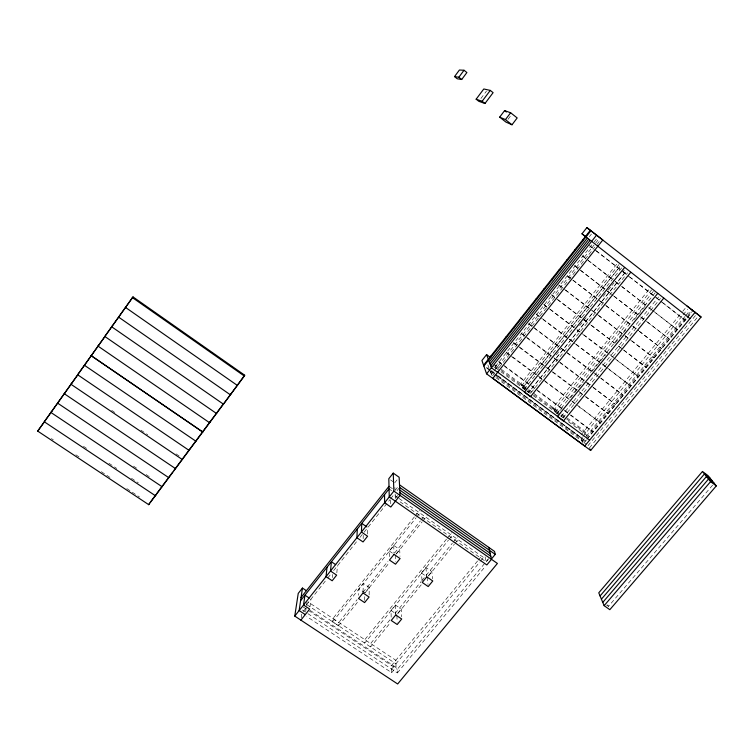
<?xml version="1.0" encoding="UTF-8"?>
<svg xmlns="http://www.w3.org/2000/svg" width="754" height="754" viewBox="0 0 754 754"><rect width="100%" height="100%" fill="white"/><g stroke="black" fill="none" stroke-linecap="round" stroke-linejoin="round"><path stroke-width="0.57" stroke-dasharray="3.77 2.83" d="M369.121 594.887L369.262 587.366L363.315 583.351L358.913 588.827L358.668 595.292M367.632 534.058L367.792 527.546M364.663 600.42L364.832 593.916M363.051 591.89L363.315 583.351M363.145 538.648L363.258 535.359M414.398 516.876L332.853 618.6L332.571 621.927L338.508 625.858L338.744 622.512L357.123 599.656M336.84 572.814L337.415 565.82M332.457 577.63L332.75 574.482M309.96 606.866L310.94 599.185M305.719 611.277L306.341 606.678M306.492 605.547L307.114 601.324M301.204 617.846L302.005 612.135M480.901 98.52L486.462 91.093M508.026 119.292L510.844 115.569M589.355 236.69L591.456 234.032M394.719 482.843L397.876 478.847M395.002 490.496L397.584 487.254M492.051 370.638L490.684 372.363L495.387 375.822M495.321 366.519L591.918 244.786M594.105 242.034L596.98 238.405M306.548 604.727L327.038 578.902M327.773 577.979L330.704 574.284M333.626 570.599L357.047 541.089M359.978 537.395L389.978 499.591M390.713 498.667L394.455 493.936M397.047 490.684L398.998 488.234M493.455 371.731L491.401 374.323L495.18 377.113M494.143 370.864L594.058 245.022M595.519 243.193L598.412 239.546M303.344 611.485L305.511 608.751M494.888 372.825L492.126 376.303L489.977 370.421M499.007 367.641L588.177 255.399M588.912 254.475L594.755 247.123M596.951 244.362L599.138 241.61M395.313 498.488L397.933 495.189M525.99 390.581L522.531 387.99L520.722 383.937L617.507 263.212M415.134 515.962L419.544 510.458M389.394 556.65L389.271 550.986L393.739 545.415L399.695 549.515L399.988 556.292M619.053 264.484L521.617 385.944L526.763 389.752M332.571 621.927L416.142 517.753M416.877 516.839L421.269 511.353M522.531 387.99L619.892 266.68L522.541 388.027M524.2 389.177L622.248 267.114M363.004 592.333L387.99 561.24M394.606 553.012L420.327 521.005M421.062 520.09L424.738 515.519M369.262 587.366L364.861 592.832L358.913 588.827M395.869 554.275L399.695 549.515M556.198 354.842L561.325 348.471M579.647 325.681L587.705 315.662M603.096 296.529L607.488 291.053M608.224 290.149L611.155 286.501M611.89 285.587L614.086 282.854M622.879 271.921L624.35 270.102M338.508 625.858L359.036 600.325M364.908 593.03L389.102 562.946M396.434 553.822L422.108 521.909M422.834 520.995L427.235 515.529M531.014 392.749L627.611 272.788M559.383 415.266L555.133 412.118L552.936 407.791L649.109 289.395M446.491 539.129L364.823 639.665L364.738 643.096L448.442 540.128M447.235 538.215L451.693 532.729M391.166 617.149L391.015 610.457L395.416 605.038L401.288 609.006L401.609 616.781M422.042 580.363L421.429 573.04L425.906 567.536L431.788 571.579L432.551 578.884M651.597 289.913L554.03 409.94L559.939 414.323M449.186 539.223L452.89 534.661M555.133 412.118L653.369 291.364M556.999 413.409L655.16 292.835M560.297 410.327L562.512 407.603M570.655 397.603L583.238 382.155M592.116 371.251L605.434 354.898M615.057 343.079L626.15 329.451M634.293 319.451L646.875 304.003M389.95 619.816L370.638 643.53L370.591 646.979L390.6 622.427M395.153 613.436L421.147 581.513M421.891 580.599L452.343 543.21M453.088 542.296L457.546 536.82M397.612 613.511L401.288 609.006M428.592 575.5L431.788 571.579M398.008 613.341L421.722 584.237M428.395 576.056L454.332 544.228M455.067 543.323L458.771 538.771M561.089 416.519L658.6 296.953M562.993 417.839L660.429 298.443M581.108 434.841L680.344 314.229M682.766 311.289L686.347 306.944M477.546 560.995L391.533 665.528L391.684 672.681L306.774 616.536M478.29 560.09L482.032 555.547M580.863 438.969L582.361 437.15M582.965 436.415L682.323 315.766M683.067 314.861L687.591 309.357M391.609 669.081L479.723 562.088M480.468 561.174L484.209 556.64M685.066 316.407L582.135 441.307L586.329 444.398M685.81 315.502L689.58 310.931M391.684 672.681L396.048 667.384L395.85 660.278L308.084 601.975M586.367 438.131L687.045 316.03M687.752 315.163L690.607 311.704M586.914 439.13L692.888 310.639M302.363 609.995L397.386 672.907L397.283 669.335L488.554 558.676M584.152 442.786L586.395 440.063M587.14 439.158L686.347 318.885M687.092 317.981L691.597 312.524M400.091 501.825L486.179 561.871L488.158 559.468M397.386 672.907L485.538 566.131M695.442 315.596L588.007 445.633L589.326 448.036L698.242 316.294M606.536 605.057L608.421 606.386L712.671 485.086M51.357 438.555L53.317 439.855M75.852 454.794L80.753 458.046M101.328 471.684L112.101 478.837M126.804 488.573L139.537 497.018M310.139 610.429L396.048 667.384M302.825 606.734L397.283 669.335M332.853 618.6L338.744 622.512M306.68 604.567L395.944 663.812M83.43 446.283L88.331 449.544M108.925 463.248L116.766 468.47M131.469 478.262L138.331 482.833M133.477 466.104L137.369 468.705M146.116 474.558L150.008 477.15M391.015 610.457L396.877 614.416M111.696 410.374L115.588 413.013M140.923 430.138L147.737 434.747M175.993 453.851L179.895 456.49M389.271 550.986L392.674 553.323M421.429 573.04L425.633 575.924M389.856 486.896L392.429 488.696M389.055 488.903L391.646 490.713M395.209 495.793L398.093 497.81M399.045 498.479L485.519 558.837M390.506 479.893L393.871 482.249M496.321 376.519L586.706 443.277M496.132 377.811L582.173 441.25M495.67 365.143L500.383 368.64M501.335 369.337L527.772 388.894M528.714 389.601L560.816 413.352M561.758 414.05L584.416 430.817L586.998 435.397L566.188 420.016M520.722 383.937L526.688 388.348M552.936 407.791L558.818 412.146M495.463 366.35L500.156 369.818M501.099 370.516L533.059 394.154M534.002 394.851L560.316 414.323M561.259 415.02L585.698 433.098M496.207 368.272L499.987 371.072M500.929 371.769L526.471 390.647M527.414 391.345L532.145 394.842M533.087 395.539L559.572 415.124M560.514 415.822L565.246 419.318M493.436 366.51L496.066 368.452L494.586 364.625M526.839 391.175L528.582 392.495L625.98 271.459L528.563 392.448L527.621 390.383M486.453 367.302L490.232 370.101M491.184 370.798L496.858 374.983M497.81 375.68L585.415 440.939L491.419 371.571M490.92 371.119L496.584 375.303M497.536 376.001L579.656 436.604L583.455 443.625M486.716 368.103L490.477 370.874M498.545 361.373L530.439 385.002M531.372 385.699L563.266 409.337M564.199 410.035L569.826 414.2M570.769 414.898L592.908 431.853L570.335 415.134M498.875 362.174L503.578 365.652M504.511 366.35L530.844 385.869M531.787 386.557L536.49 390.044M537.423 390.742L563.756 410.251M564.699 410.949L569.402 414.436M506.009 351.958L511.646 356.152M512.579 356.849L537.913 375.709M538.846 376.406L570.75 400.148M571.692 400.845L600.42 422.74L577.847 405.944M506.358 352.74L538.337 376.538M539.28 377.236L543.983 380.742M544.925 381.439L571.268 401.043M572.201 401.741L576.904 405.237M513.502 342.514L519.138 346.727M520.072 347.424L545.415 366.369M546.358 367.066L551.985 371.279M552.927 371.976L578.261 390.921M579.204 391.628L584.84 395.831M585.773 396.538L607.969 413.597L585.387 396.717M513.87 343.268L545.868 367.179M546.81 367.886L578.799 391.797M579.741 392.495L584.444 396.01M521.033 333.032L552.946 356.991M553.888 357.698L558.582 361.223M559.525 361.929L585.811 381.656M586.753 382.363L592.38 386.595M593.323 387.302L615.547 404.408L592.955 387.452M521.419 333.758L526.122 337.292M527.065 337.999L553.417 357.782M554.36 358.489L559.063 362.024M560.005 362.731L592.013 386.745M528.582 323.513L560.514 347.585M561.447 348.291L566.15 351.835M567.083 352.542L599.958 377.32M600.9 378.027L623.153 395.19L600.759 378.31M528.922 324.163L533.587 327.679M534.52 328.386L560.637 348.075M561.57 348.782L566.235 352.297M567.168 352.995L591.428 371.279M595.16 374.097L599.826 377.613M536.094 313.909L541.674 318.131M542.607 318.838L568.676 338.565M569.6 339.272L575.189 343.504M576.122 344.21L601.249 363.23M602.182 363.937L630.787 385.935L601.852 364.031M536.518 314.588L542.126 318.819M543.059 319.526L568.252 338.603M569.185 339.309L574.784 343.551M575.717 344.258L600.919 363.334M543.7 304.314L549.289 308.556M550.222 309.263L576.292 329.093M577.225 329.8L582.814 334.041M583.747 334.748L608.883 353.862M609.816 354.578L638.449 376.642L609.505 354.644M544.152 304.965L548.827 308.509M549.76 309.225L575.896 329.093M576.829 329.809L582.427 334.06M583.36 334.776L608.572 353.937M551.344 294.682L556.933 298.942M557.866 299.658L583.012 318.857M583.945 319.573L587.677 322.41M591.4 325.257L614.689 343.032M618.412 345.888L646.14 367.311L618.12 345.926M551.815 295.304L583.568 319.545M584.501 320.262L590.109 324.54M591.042 325.257L614.387 343.07M559.016 285.003L564.605 289.291M565.538 290.007L591.626 310.007M592.559 310.723L597.215 314.295M598.148 315.012L624.237 335.021M625.17 335.737L630.759 340.016M631.692 340.733L653.859 357.952L631.447 340.761M558.582 284.889L564.181 289.187M565.123 289.904L597.809 314.974M598.751 315.69L623.973 335.03M624.906 335.747L630.504 340.045M567.649 276.011L572.314 279.602M573.247 280.318L604.934 304.729M605.867 305.445L631.956 325.539M632.889 326.256L638.487 330.563M639.411 331.279L661.616 348.555L639.392 331.44M567.168 275.823L571.796 279.385M572.729 280.102L598.648 300.064M599.581 300.78L605.132 305.059M606.056 305.775L631.984 325.737M632.908 326.454L638.468 330.733M574.378 265.502L579.93 269.781M580.853 270.498L606.716 290.507M607.639 291.223L613.181 295.511M614.105 296.228L639.976 316.228M640.9 316.944L645.518 320.516M646.442 321.232L669.392 339.121L646.244 321.213M574.925 266.049L612.898 295.417M613.822 296.133L639.76 316.199M640.683 316.916L645.311 320.497M582.145 255.71L614.491 280.837M615.415 281.553L618.186 283.711M621.88 286.577L647.752 306.68M648.676 307.396L677.205 329.649L648.487 307.34M582.71 256.237L587.338 259.838M588.271 260.554L614.208 280.705M615.132 281.43L617.912 283.589M621.616 286.463L647.563 306.614M589.6 245.663L595.481 250.215M596.084 250.724L622.286 271.129M622.955 271.694L628.761 276.181M629.449 276.756L662.04 302.137M662.804 302.788L685.047 320.139L684.189 319.489M589.562 245.71L595.453 250.262M596.046 250.771L622.257 271.176M622.927 271.742L628.723 276.218M629.411 276.803L655.528 297.133M656.291 297.764L685.018 320.177M607.733 604.765L608.421 606.386M494.718 364.446L496.961 370.223M487.857 364.889L488.997 368.009M489.374 369.045L491.646 375.285M485.086 556.838L486.179 561.871M427.311 577.074L428.008 584.444M425.906 567.536L426.67 575.698M394.889 487.442L394.973 489.732M395.143 494.021L395.322 498.922M395.228 555.067L395.454 561.918M396.915 615.537L397.141 622.257M393.739 545.415L393.984 553.266M395.416 605.038L395.69 613.879M390.61 499.996L390.732 504.68"/><path stroke-width="1.13" d="M357.302 529.025L356.887 537.743L363.042 541.947L367.584 536.226L361.43 532.013L361.76 523.389L366.934 526.952M327.01 567.291L326.039 576.64L332.175 580.769L336.642 575.142L330.506 571.014L331.392 561.749L335.7 564.652M306.36 590.665L302.448 588.063L299.149 610.551L305.276 614.604M384.531 494.615L384.644 502.748L390.798 507.027L400.035 495.406L399.139 477.254L393.239 473.107L393.871 491.099L497.404 563.445L397.66 683.982L294.757 616.093L298.235 593.398L302.448 588.063M244.324 376.048L244.692 375.2L133.006 296.906L37.7 431.099L148.727 504.68L244.324 376.048L132.318 297.547M237.322 385.473L237.736 384.559M230.781 393.927L230.375 394.813L118.51 317.048L119.226 316.35M216.945 412.542L216.502 413.484L104.778 336.435L133.006 296.906M210.064 421.797L209.612 422.758L97.945 346.067L98.717 345.294M91.941 354.87L91.149 355.662L202.732 432.004L203.212 431.015M196.389 440.204L195.889 441.213L84.373 365.228L85.183 364.408M189.584 449.356L189.075 450.383L77.624 374.747L104.853 336.642M182.817 458.47L182.289 459.516L70.904 384.229L71.743 383.362M162.647 485.604L162.072 486.716L50.904 412.457L51.8 411.524M148.727 504.68L149.339 503.521M44.543 421.759L37.7 431.099M77.785 374.851L44.288 421.797L155.39 495.717L155.984 494.577L149.999 502.626M454.521 76.616L459.403 70.018L464.021 70.263L466.886 72.535L461.712 79.509L457.226 78.765L454.521 76.616L458.847 77.238L461.712 79.509M458.847 77.238L464.021 70.263M156.643 493.681L172.704 472.07M174.051 470.26L223.156 404.182M244.692 375.2L223.429 404.163L111.63 326.755L112.365 326.039M476.142 99.198L483.795 88.972L490.279 90.405L493.107 92.657L484.973 103.496L478.809 101.309L476.142 99.198L482.145 101.253L484.973 103.496M482.145 101.253L490.279 90.405M499.666 117.134L504.605 110.602L510.637 112.761L517.178 117.954L511.994 124.778L505.915 122.082L499.666 117.134L505.453 119.594L511.994 124.778M505.453 119.594L510.637 112.761M490.816 357.754L486.575 354.616L481.929 360.497L486.584 373.843L590.655 450.458L589.769 448.837M689.957 318.593L581.994 233.797L586.895 227.595L602.804 240.008L492.786 378.414M393.239 473.107L388.819 478.705L389.252 496.933L486.839 564.944L491.485 559.308L488.762 547.366M483.616 365.209L590.335 230.272M483.898 366.02L590.919 230.733M301.006 597.517L388.998 486.302M489.233 362.024L587.272 238.16M300.535 600.731L389.055 488.903M489.94 363.928L588.648 239.301M490.656 365.85L590.033 240.441M486.584 373.843L596.574 235.135M294.757 616.093L393.871 491.099M300.884 620.127L309.677 609.062L303.551 605L304.927 595.189L309.215 598.045M624.604 267.519L524.398 392.184L530.505 396.698L630.74 272.317M657.724 293.4L557.385 416.557L563.417 421.005L663.774 298.132M491.514 558.893L495.246 554.369L494.539 551.419L399.516 484.813M590.627 450.496L701.079 317.019L586.895 227.595M702.474 471.467L598.761 592.804L604.133 605.669L609.816 609.684L716.3 485.915L708.053 475.651L702.474 471.467L710.588 481.646L716.3 485.915M600.08 595.962L704.472 473.964L710.079 478.177M601.419 599.157L706.479 476.49L712.125 480.722M602.766 602.389L708.524 479.054L714.198 483.305M604.133 605.669L710.588 481.646M58.416 402.174L57.549 403.088L168.783 477.687M65.07 392.787L64.213 393.673L175.522 468.62M126.116 306.624L125.39 307.34L237.35 385.426M91.149 355.662L202.741 432.004M399.903 492.711L490.797 556.273M399.639 487.414L495.246 554.369M399.771 490.043L490.109 553.266M492.862 378.32L584.755 446.029L695.113 312.344L687.064 306.067M497.725 372.193L589.647 440.1M491.382 367.792L497.649 372.288M692.04 309.969L701.079 317.019M581.994 233.797L585.396 236.454M504.605 110.602L506.386 112.026M582.54 240.121L583.106 240.601M582.512 240.158L583.078 240.649M574.755 249.97L575.293 250.479M566.989 259.781L567.517 260.318M559.261 269.555L559.76 270.121M551.56 279.291L552.041 279.875M543.888 288.989L544.35 289.602M536.254 298.65L536.688 299.291M528.648 308.263L529.054 308.933M521.071 317.849L521.457 318.537M513.521 327.396L513.889 328.113M506 336.906L506.339 337.641M498.507 346.378L498.828 347.142M491.043 355.813L491.354 356.595M486.575 354.616L491.457 367.707M363.023 592.955L358.546 598.525L364.597 602.587L369.083 597.036L363.023 592.955M394.022 554.388L389.469 560.052L395.53 564.199L400.091 558.554L394.022 554.388M395.718 614.981L391.232 620.485L397.207 624.5L401.703 619.006L395.718 614.981M426.783 576.857L422.221 582.456L428.206 586.555L432.768 580.966L426.783 576.857"/></g></svg>
